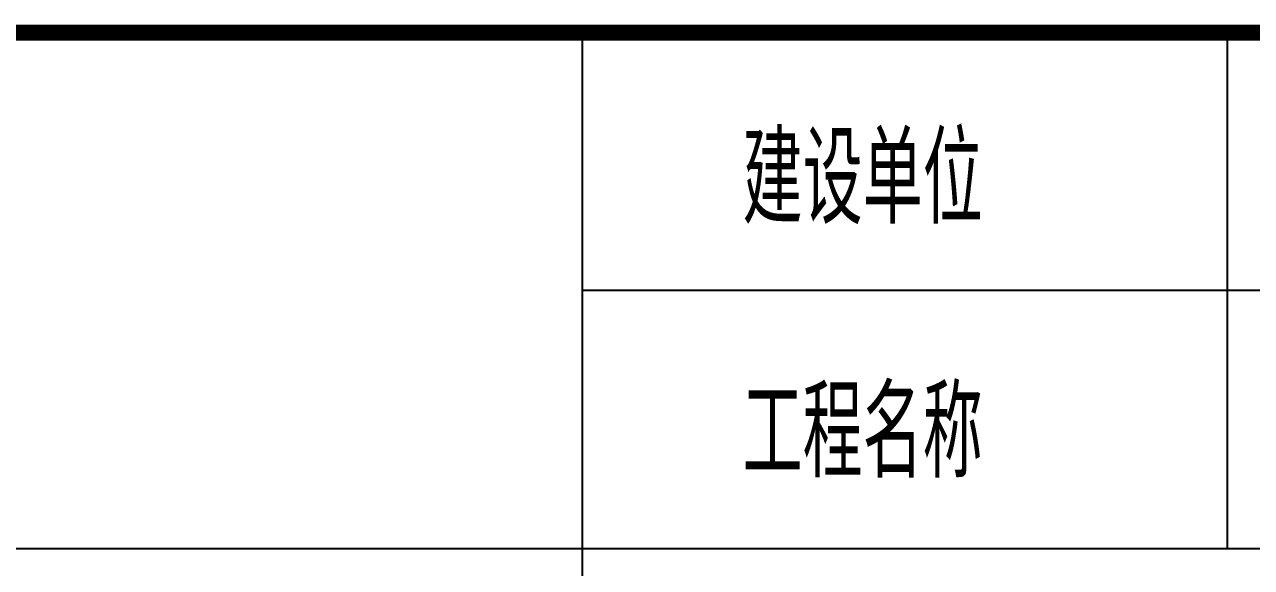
# Model space of a CAD drawing. Extents: x -2331248 to -1198620, y -977263 to -545844.
# Drawn here: x -1732446 to -1727690, y -761681 to -759577 of the extents above; entities that cross this region are included whole.
import ezdxf

# ---------------------------------------------------------------- set-up
doc = ezdxf.new("R2010")
doc.units = 0
doc.header["$LTSCALE"] = 1000
doc.header["$MEASUREMENT"] = 0
doc.layers.get('0').update_dxf_attribs({"linetype": 'CONTINUOUS'})
doc.layers.add('t图框', color=222, linetype='CONTINUOUS')
doc.styles.add('房间名称', font='SIMPLEX', dxfattribs={"width": 0.7, "bigfont": '0HZTXT'})

# ---------------------------------------------------------------- blocks, each defined once
blk = doc.blocks.new('ASDDA')
at = {"layer": 't图框'}
for p, q in [((-273365.6, 3065618.5), (-295865.6, 3065618.5)), ((-283365.6, 3065618.5), (-283365.6, 3061618.5)), ((-281365.6, 3065618.5), (-281365.6, 3064018.5)), ((-273365.6, 3064818.5), (-283365.6, 3064818.5)), ((-273365.6, 3064018.5), (-295865.6, 3064018.5))]:
    blk.add_line(p, q, dxfattribs=at)
at = {"layer": 't图框', "const_width": 50}
blk.add_lwpolyline([(-295865.6, 3061618.5), (-295865.6, 3065618.5), (-273365.6, 3065618.5)], dxfattribs=at)
at = {"style": '房间名称', "width": 0.7}
for s, p in [('建设单位', (-282867.9, 3065025.5)), ('工程名称', (-282867.9, 3064238.8))]:
    blk.add_text(s, height=280, dxfattribs=at).set_placement(p)

msp = doc.modelspace()

# ---------------------------------------------------------------- block references
at = {"lineweight": -3, "xscale": 1.250016957928892, "yscale": 1.250016958278138, "zscale": 1.250016957604765}
msp.add_blockref('ASDDA', (-1376072.9, -4591683), dxfattribs=at)

doc.saveas('drawing.dxf')
